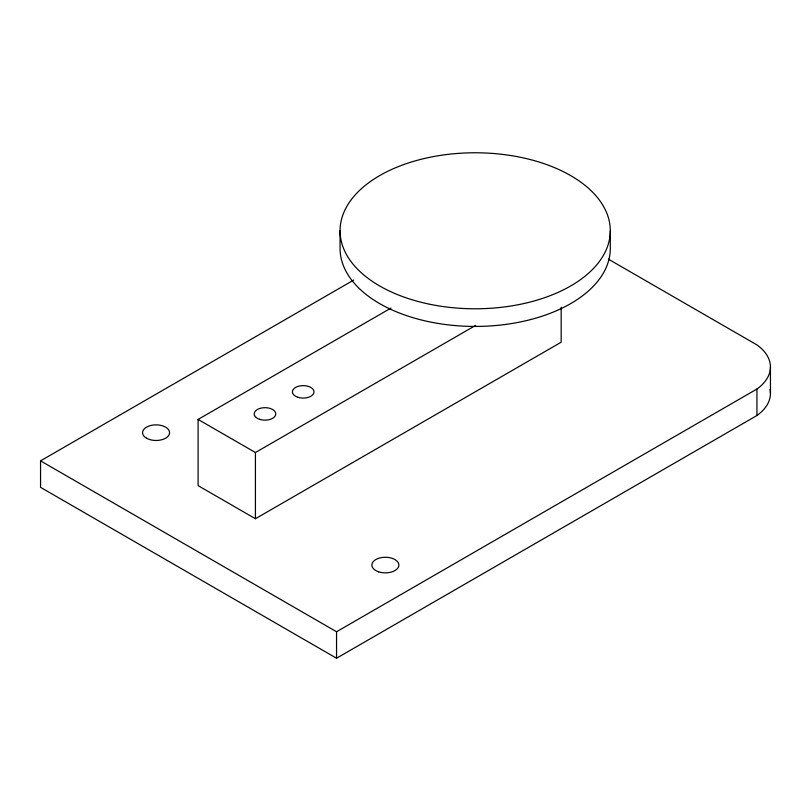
<?xml version="1.0" encoding="UTF-8"?>
<svg xmlns="http://www.w3.org/2000/svg" width="811" height="811" viewBox="0 0 811 811"><rect width="100%" height="100%" fill="white"/><g stroke="black" fill="none" stroke-linecap="round" stroke-linejoin="round"><path stroke-width="1.22" d="M770.065 389.483A60.805 35.106 0 0 1 756.937 415.516L336.545 658.228L40.55 487.34L40.55 460.861L353.657 280.089M561.171 307.237L561.171 342.212L255.424 518.726L198.097 485.627L198.097 419.429L390.973 308.079M198.097 419.429L255.424 452.528L475.692 325.363M40.55 460.861L336.545 631.749L756.937 389.037A60.805 35.106 0 0 0 756.937 344.908L608.382 259.145M770.45 366.977L770.45 393.457M756.937 389.037L756.937 415.516M610.298 230.78A135.123 78.008 0 0 1 407.619 298.336A135.123 78.008 0 0 1 407.619 163.224A135.123 78.008 0 0 1 610.298 230.78L610.298 248.43A135.123 78.008 0 0 1 475.175 326.438A135.123 78.008 0 0 1 340.062 248.43L340.062 230.78M336.545 631.749L336.545 658.228M255.424 452.528L255.424 518.726M146.507 438.193A13.513 7.806 0 0 0 169.114 434.696A13.513 7.806 0 0 0 152.569 425.136A13.513 7.806 0 0 0 146.507 438.193M378.615 571.816A13.513 7.806 0 0 0 398.88 565.064A13.513 7.806 0 0 0 378.615 558.303A13.513 7.806 0 0 0 378.615 571.816M259.581 419.317A10.807 6.245 0 0 0 275.791 413.914A10.807 6.245 0 0 0 259.581 408.511A10.807 6.245 0 0 0 259.581 419.317M297.799 397.258A10.807 6.245 0 0 0 314.009 391.855A10.807 6.245 0 0 0 297.799 386.452A10.807 6.245 0 0 0 297.799 397.258"/></g></svg>
